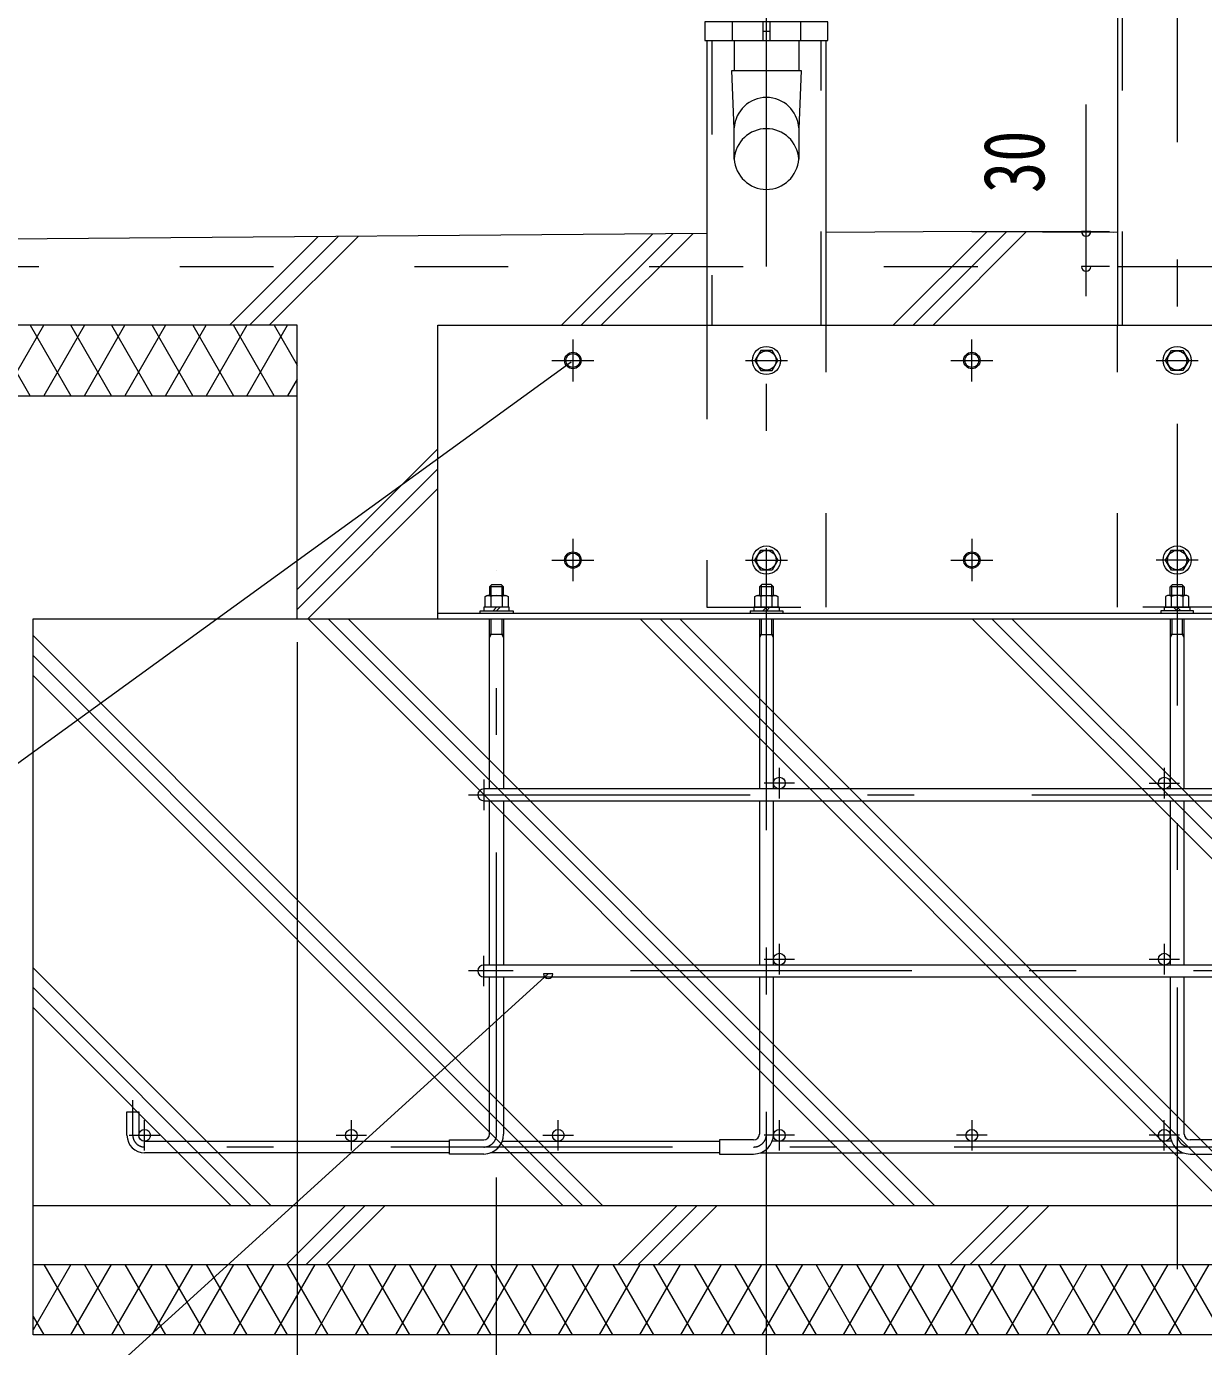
# Model space of a CAD drawing. Units: millimetres, scale not verified. Extents: x -34436 to 34436, y -16161 to 16159.
# Drawn here: x 18967 to 22980, y -1849 to 2649 of the extents above; entities that cross this region are included whole.
import ezdxf
from ezdxf.enums import TextEntityAlignment as Align

# ---------------------------------------------------------------- set-up
doc = ezdxf.new("R2010")
doc.units = ezdxf.units.MM
doc.header["$LTSCALE"] = 80
doc.linetypes.add('USER2', pattern=[10, 4, -6])
doc.linetypes.add('USER3', pattern=[24, 12, -5, 2, -5])
for name, color, linetype, lineweight in [('0-6_2-02BOLD', 7, 'Continuous', 18), ('0-7_2-12HIDDEN', 3, 'USER2', 18), ('0-8_2-22CENTER', 3, 'USER3', 18), ('0-9_2-42THIN', 4, 'Continuous', 18), ('0-A_2-52DIM', 3, 'Continuous', 18), ('0-B_2-62HATCH', 2, 'Continuous', 18)]:
    doc.layers.add(name, color=color, linetype=linetype, lineweight=lineweight)
doc.styles.add('ＭＳ ゴシック', font='')
doc.styles.get('ＭＳ ゴシック').set_extended_font_data('MS Gothic')

msp = doc.modelspace()

# ---------------------------------------------------------------- linework, layer by layer
at = {"layer": '0-6_2-02BOLD'}
for p, q in [((22686.9, 7778.9), (22686.9, 1630.9)), ((21373.68, 2665.28), (21373.68, 2601.29)), ((21477.9, 2665.29), (21477.9, 2601.29)), ((21502.3, 2601.29), (21502.3, 2665.29)), ((21606.47, 2665.28), (21606.47, 2601.29)), ((21477.9, 2633.29), (21502.3, 2633.29)), ((21286.91, 2601.29), (21286.91, 1630.9)), ((21380.07, 2601.29), (21380.07, 2499.42)), ((21600.07, 2601.29), (21600.07, 2499.42)), ((21693.31, 1630.9), (21693.31, 2601.29)), ((22190.1, 1950.9), (22671.91, 1948.5)), ((19890.11, 1630.9), (12290.1, 1630.9)), ((19890.11, 630.9), (19890.11, 1630.9)), ((21514.1, 739.27), (21466.1, 739.27)), ((22914.1, 739.27), (22866.11, 739.27)), ((20550.48, 706.48), (20550.48, 670.1)), ((20589.74, 670.1), (20589.74, 706.48)), ((21470.47, 706.48), (21470.47, 670.1)), ((21509.73, 670.1), (21509.73, 706.48)), ((22870.48, 670.1), (22870.48, 706.48)), ((22909.74, 706.48), (22909.74, 670.1)), ((24010.11, 648.9), (20370.1, 648.9)), ((20514.1, 648.9), (20514.1, 658.1)), ((20546.11, 50.9), (20546.11, 630.9)), ((20558.11, 658.1), (20570.11, 670.1)), ((20582.1, 670.1), (20570.11, 658.1)), ((20594.11, 630.9), (20594.11, 50.9)), ((20613.11, 658.1), (20613.11, 670.1)), ((21434.1, 658.1), (21434.1, 648.9)), ((21466.1, 630.9), (21466.1, 50.9)), ((21490.11, 670.1), (21478.11, 658.1)), ((21490.11, 658.1), (21502.1, 670.1)), ((21514.1, 50.9), (21514.1, 630.9)), ((21533.1, 670.1), (21533.1, 658.1)), ((22847.1, 658.1), (22847.1, 670.1)), ((22866.11, 630.9), (22866.11, 50.9)), ((22878.11, 670.1), (22890.11, 658.1)), ((22902.1, 658.1), (22890.11, 670.1)), ((22914.1, 50.9), (22914.1, 630.9)), ((22946.11, 648.9), (22946.11, 658.1)), ((20594.11, 576.9), (20546.11, 576.9)), ((21466.1, 576.9), (21514.1, 576.9)), ((22914.1, 576.9), (22866.11, 576.9)), ((23854.11, 50.9), (20526.11, 50.9)), ((20526.11, 10.9), (23854.11, 10.9)), ((20546.11, -549.1), (20546.11, 10.9)), ((20594.11, 10.9), (20594.11, -549.1)), ((21466.1, 10.9), (21466.1, -549.1)), ((21514.1, -549.1), (21514.1, 10.9)), ((22866.12, 10.9), (22866.12, -549.1)), ((22914.12, -549.1), (22914.12, 10.9)), ((23854.11, -549.1), (20526.11, -549.1)), ((20526.11, -589.1), (23854.11, -589.1)), ((20546.11, -1125.1), (20546.11, -589.1)), ((20594.11, -589.1), (20594.11, -1125.1)), ((21466.1, -589.1), (21466.1, -1125.1)), ((21514.1, -1125.1), (21514.1, -589.1)), ((22866.11, -589.1), (22866.11, -1125.1)), ((22914.1, -1125.1), (22914.1, -589.1)), ((19350.1, -1049.1), (19350.1, -1129.1)), ((19370.1, -1149.1), (20410.1, -1149.1)), ((20589.73, -1149.1), (21330.1, -1149.1)), ((22870.49, -1149.1), (21509.72, -1149.1)), ((20410.1, -1189.1), (19370.1, -1189.1)), ((21330.1, -1189.1), (20549.08, -1189.1)), ((21469.08, -1189.1), (22911.13, -1189.1)), ((25390.11, -1369.1), (18990.1, -1369.1)), ((18990.1, -1569.1), (25390.11, -1569.1))]:
    msp.add_line(p, q, dxfattribs=at)
for points in [[(21699.69, 2601.29), (21699.69, 2665.28), (21280.5, 2665.28), (21280.5, 2601.29)], [(21470.47, 1544.9), (21450.84, 1510.9), (21470.47, 1476.9), (21509.73, 1476.9), (21529.36, 1510.9), (21509.73, 1544.9)], [(22870.48, 1544.9), (22909.74, 1544.9), (22929.37, 1510.9), (22909.74, 1476.9), (22870.48, 1476.9), (22850.85, 1510.9)], [(21509.73, 796.9), (21470.47, 796.9), (21450.84, 830.9), (21470.47, 864.9), (21509.73, 864.9), (21529.36, 830.9)], [(22870.48, 796.9), (22850.85, 830.9), (22870.48, 864.9), (22909.74, 864.9), (22929.37, 830.9), (22909.74, 796.9)], [(25390.11, 630.9), (25390.11, -1809.1), (18990.1, -1809.1), (18990.1, 630.9)]]:
    msp.add_lwpolyline(points, close=True, dxfattribs=at)
for points in [[(21380.09, 2197.4), (21380.09, 2300.78), (21372.09, 2499.43), (21608.07, 2499.43)], [(21608.07, 2499.43), (21600.08, 2300.78), (21600.08, 2197.4)], [(21286.91, 1943.6), (12290.1, 1870.9), (12290.1, 1390.9), (19890.11, 1390.9)], [(22686.9, 1946.89), (22190.1, 1950.9), (21693.31, 1946.89)], [(20370.1, 630.9), (20370.1, 1630.9), (24010.11, 1630.9), (24010.11, 630.9)], [(20546.11, 739.27), (20554.11, 747.27), (20586.11, 747.27), (20594.11, 739.27)], [(20594.11, 710.1), (20594.11, 739.27), (20546.11, 739.27), (20546.11, 710.1)], [(21514.1, 710.1), (21514.1, 739.27), (21506.11, 747.27), (21474.1, 747.27), (21466.1, 739.27), (21466.1, 710.1)], [(22866.11, 710.1), (22866.11, 739.27), (22874.11, 747.27), (22906.11, 747.27), (22914.1, 739.27), (22914.1, 710.1)], [(20530.85, 670.1), (20530.85, 706.48), (20537.11, 710.1), (20603.11, 710.1), (20609.37, 706.48), (20609.37, 670.1)], [(21450.84, 670.1), (21450.84, 706.48), (21457.1, 710.1), (21523.1, 710.1), (21529.36, 706.48), (21529.36, 670.1)], [(22929.37, 670.1), (22929.37, 706.48), (22923.11, 710.1), (22857.1, 710.1), (22850.85, 706.48), (22850.85, 670.1)], [(20514.1, 658.1), (20626.11, 658.1), (20626.11, 648.9)], [(20613.11, 670.1), (20527.11, 670.1), (20527.11, 658.1)], [(21434.1, 658.1), (21546.11, 658.1), (21546.11, 648.9)], [(21533.1, 670.1), (21447.1, 670.1), (21447.1, 658.1)], [(22946.11, 658.1), (22834.1, 658.1), (22834.1, 648.9)], [(22847.1, 670.1), (22933.11, 670.1), (22933.11, 658.1)], [(19310.1, -1129.1), (19310.1, -1049.1), (19350.1, -1049.1)], [(20526.11, -1193.1), (20410.1, -1193.1), (20410.1, -1145.1), (20526.11, -1145.1)], [(21446.1, -1145.1), (21330.1, -1145.1), (21330.1, -1193.1), (21446.1, -1193.1)], [(22934.11, -1193.1), (23050.11, -1193.1), (23050.11, -1145.1), (22934.11, -1145.1)]]:
    msp.add_lwpolyline(points, dxfattribs=at)
for centre, radius in [((20830.1, 1510.9), 28), ((20830.1, 1510.9), 24), ((21490.11, 1510.9), 48), ((21490.11, 1510.9), 33), ((22190.11, 1510.9), 28), ((22190.11, 1510.9), 24), ((22890.11, 1510.9), 48), ((22890.11, 1510.9), 33), ((20830.1, 830.9), 28), ((20830.1, 830.9), 24), ((21490.11, 830.9), 48), ((21490.11, 830.9), 33), ((22190.11, 830.9), 28), ((22190.11, 830.9), 24), ((22890.11, 830.9), 48), ((22890.11, 830.9), 33), ((21534.1, 70.9), 20), ((22846.12, 70.9), 20), ((21534.1, -529.1), 20), ((22846.12, -529.1), 20), ((19370.1, -1129.1), 20), ((20075.1, -1129.1), 20), ((20780.1, -1129.1), 20), ((21534.1, -1129.1), 20), ((22190.1, -1129.1), 20), ((22846.11, -1129.1), 20)]:
    msp.add_circle(centre, radius, dxfattribs=at)
for centre, radius, start, end in [((21490.1, 2296.86), 110.21, 3.55865, 176.44131), ((21490.1, 2190.57), 110.21, 3.55865, 176.44131), ((21490.1, 2204.25), 110.21, 183.56302, 356.43695), ((20540.66, 694.96), 15.13, 49.57008, 90), ((20570.11, 654.98), 55.12, 69.13591, 110.86404), ((20599.55, 694.96), 15.13, 90, 130.42987), ((21460.66, 694.96), 15.13, 49.57008, 90), ((21490.11, 654.98), 55.12, 69.13591, 110.86404), ((21519.55, 694.96), 15.13, 90, 130.42987), ((22860.65, 694.96), 15.13, 49.5701, 90), ((22890.11, 654.98), 55.12, 69.13593, 110.86406), ((22919.55, 694.96), 15.13, 90, 130.42989), ((20526.11, 30.9), 20, 90, 270), ((20526.11, -569.1), 20, 90, 270), ((19370.1, -1129.1), 60, 180, 270), ((20526.11, -1125.1), 68, 270, 0), ((20526.11, -1125.1), 20, 270, 0), ((21446.1, -1125.1), 68, 270, 0), ((21446.1, -1125.1), 20, 270, 0), ((22934.11, -1125.1), 68, 180, 270), ((22934.11, -1125.1), 20, 180, 270)]:
    msp.add_arc(centre, radius, start, end, dxfattribs=at)
at = {"layer": '0-7_2-12HIDDEN'}
for p, q in [((22703.71, 1630.9), (22703.71, 7778.9)), ((21303.7, 2601.29), (21303.7, 1630.9)), ((21676.5, 1630.9), (21676.5, 2601.29)), ((12290.1, 1830.9), (32090.11, 1830.9))]:
    msp.add_line(p, q, dxfattribs=at)
for points in [[(21286.91, 1630.9), (21286.91, 670.9), (21693.31, 670.9), (21693.31, 1630.9)], [(23093.3, 1630.9), (23093.3, 670.9), (22686.9, 670.9), (22686.9, 1630.9)]]:
    msp.add_lwpolyline(points, dxfattribs=at)
at = {"layer": '0-8_2-22CENTER'}
for p, q in [((21490.11, -2009.1), (21490.11, 10894.9)), ((22890.11, 10894.9), (22890.11, -2009.1)), ((20830.1, 1582.9), (20830.1, 1438.9)), ((22190.11, 1438.9), (22190.11, 1582.9)), ((20758.1, 1510.9), (20902.1, 1510.9)), ((21418.11, 1510.9), (21562.11, 1510.9)), ((22118.11, 1510.9), (22262.11, 1510.9)), ((22818.1, 1510.9), (22962.1, 1510.9)), ((20830.1, 902.9), (20830.1, 758.9)), ((22190.11, 902.9), (22190.11, 758.9)), ((20758.1, 830.9), (20902.1, 830.9)), ((21418.11, 830.9), (21562.11, 830.9)), ((22118.11, 830.9), (22262.11, 830.9)), ((22962.1, 830.9), (22818.1, 830.9)), ((20570.11, -1125.1), (20570.11, 795.27)), ((21534.1, 18.9), (21534.1, 122.9)), ((22846.12, 122.9), (22846.12, 18.9)), ((20526.11, 82.9), (20526.11, -21.1)), ((21586.1, 70.9), (21482.1, 70.9)), ((22794.12, 70.9), (22898.12, 70.9)), ((20474.11, 30.9), (23906.11, 30.9)), ((21534.1, -581.1), (21534.1, -477.1)), ((22846.12, -477.1), (22846.12, -581.1)), ((20526.11, -621.1), (20526.11, -517.1)), ((21482.1, -529.1), (21586.1, -529.1)), ((22794.12, -529.1), (22898.12, -529.1)), ((23906.11, -569.1), (20474.11, -569.1)), ((19330.1, -1129.1), (19330.1, -1009.1)), ((19370.1, -1181.1), (19370.1, -1077.1)), ((20075.1, -1181.1), (20075.1, -1077.1)), ((20780.1, -1181.1), (20780.1, -1077.1)), ((21534.1, -1181.1), (21534.1, -1077.1)), ((22190.1, -1077.1), (22190.1, -1181.1)), ((22846.11, -1181.1), (22846.11, -1077.1)), ((19318.11, -1129.1), (19422.11, -1129.1)), ((25010.11, -1169.1), (19370.1, -1169.1)), ((20023.11, -1129.1), (20127.11, -1129.1)), ((20728.1, -1129.1), (20832.1, -1129.1)), ((21586.11, -1129.1), (21482.1, -1129.1)), ((22242.1, -1129.1), (22138.1, -1129.1)), ((22898.11, -1129.1), (22794.1, -1129.1))]:
    msp.add_line(p, q, dxfattribs=at)
for centre, radius, start, end in [((19370.1, -1129.1), 40, 180, 270), ((20526.11, -1125.1), 44, 270, 0), ((21446.1, -1125.1), 44, 270, 0), ((22934.11, -1125.1), 44, 180, 270)]:
    msp.add_arc(centre, radius, start, end, dxfattribs=at)
at = {"layer": '0-9_2-42THIN'}
for p, q in [((20552.11, 710.1), (20552.11, 745.27)), ((20588.1, 745.27), (20588.1, 710.1)), ((21472.11, 745.27), (21472.11, 710.1)), ((21508.1, 710.1), (21508.1, 745.27)), ((22872.11, 710.1), (22872.11, 745.27)), ((22908.1, 745.27), (22908.1, 710.1))]:
    msp.add_line(p, q, dxfattribs=at)
for points in [[(20546.11, 566.51), (20552.11, 576.9), (20552.11, 630.9)], [(20588.1, 630.9), (20588.1, 576.9), (20594.11, 566.51)], [(21472.11, 630.9), (21472.11, 576.9), (21466.1, 566.51)], [(21514.1, 566.51), (21508.1, 576.9), (21508.1, 630.9)], [(22872.11, 630.9), (22872.11, 576.9), (22866.11, 566.51)], [(22914.1, 566.51), (22908.1, 576.9), (22908.1, 630.9)]]:
    msp.add_lwpolyline(points, dxfattribs=at)
at = {"layer": '0-A_2-52DIM'}
for p, q in [((22579.75, 1730.46), (22579.75, 2382.9)), ((22292.65, 1950.9), (22659.76, 1950.9)), ((22595.75, 1950.9), (22563.75, 1950.9)), ((22595.75, 1830.9), (22563.75, 1830.9)), ((22659.76, 1830.9), (22579.75, 1830.9)), ((19890.11, 550.9), (19890.11, -3009.1)), ((20761.96, -579.24), (20729.96, -579.24)), ((20570.11, -2449.1), (20570.11, -1273.1))]:
    msp.add_line(p, q, dxfattribs=at)
for points in [[(15985.51, -202.53), (18465.51, -202.53), (20824.84, 1506.05)], [(20745.96, -579.23), (18465.51, -2649.1), (15745.52, -2649.1)]]:
    msp.add_lwpolyline(points, dxfattribs=at)
for centre in [(22579.75, 1950.9), (22579.75, 1830.9), (20745.96, -579.24)]:
    msp.add_arc(centre, 16, 180, 0, dxfattribs=at)
at = {"layer": '0-B_2-62HATCH'}
for p, q in [((20790.86, 1630.9), (21101.86, 1941.9)), ((21170.32, 1942.47), (20858.74, 1630.9)), ((20926.62, 1630.9), (21238.76, 1943.04)), ((22241.97, 1950.64), (21922.22, 1630.9)), ((21990.11, 1630.9), (22309.52, 1950.3)), ((22377.06, 1949.97), (22057.99, 1630.9)), ((19659.49, 1630.9), (19961.06, 1932.48)), ((20029.52, 1933.04), (19727.37, 1630.9)), ((19795.25, 1630.9), (20097.96, 1933.61)), ((18980.03, 1390.9), (18841.46, 1630.9)), ((18887.65, 1390.9), (19026.22, 1630.9)), ((18980.03, 1630.9), (19118.6, 1390.9)), ((19164.78, 1630.9), (19026.22, 1390.9)), ((19257.16, 1390.9), (19118.6, 1630.9)), ((19164.78, 1390.9), (19303.34, 1630.9)), ((19257.16, 1630.9), (19395.72, 1390.9)), ((19441.91, 1630.9), (19303.34, 1390.9)), ((19534.29, 1390.9), (19395.72, 1630.9)), ((19441.91, 1390.9), (19580.47, 1630.9)), ((19534.29, 1630.9), (19672.85, 1390.9)), ((19719.04, 1630.9), (19580.47, 1390.9)), ((19811.41, 1390.9), (19672.85, 1630.9)), ((19719.04, 1390.9), (19857.6, 1630.9)), ((19811.41, 1630.9), (19890.11, 1494.6)), ((19890.11, 1447.2), (19857.6, 1390.9)), ((20370.1, 1210.14), (19890.11, 730.15)), ((19890.11, 662.26), (20370.1, 1142.26)), ((20370.1, 1074.37), (19926.62, 630.9)), ((19928.11, 630.9), (21928.11, -1369.1)), ((21995.99, -1369.1), (19995.99, 630.9)), ((20063.87, 630.9), (22063.87, -1369.1)), ((23059.48, -1369.1), (21059.48, 630.9)), ((21127.36, 630.9), (23127.36, -1369.1)), ((23195.25, -1369.1), (21195.24, 630.9)), ((22190.85, 630.9), (24190.85, -1369.1)), ((24258.74, -1369.1), (22258.73, 630.9)), ((22326.61, 630.9), (24326.61, -1369.1)), ((20932.51, -1369.1), (18990.1, 573.3)), ((18990.1, 505.42), (20864.62, -1369.1)), ((20796.74, -1369.1), (18990.1, 437.53)), ((19801.13, -1369.1), (18990.1, -558.08)), ((18990.1, -625.95), (19733.25, -1369.1)), ((19665.37, -1369.1), (18990.1, -693.84)), ((19853.6, -1569.1), (20053.6, -1369.1)), ((20121.48, -1369.1), (19921.48, -1569.1)), ((19989.36, -1569.1), (20189.36, -1369.1)), ((21184.97, -1369.1), (20984.97, -1569.1)), ((21252.85, -1369.1), (21052.85, -1569.1)), ((21120.73, -1569.1), (21320.73, -1369.1)), ((22316.34, -1369.1), (22116.34, -1569.1)), ((22184.22, -1569.1), (22384.22, -1369.1)), ((22252.1, -1569.1), (22452.1, -1369.1)), ((19118.6, -1569.1), (18990.1, -1791.66)), ((19026.22, -1569.1), (19164.78, -1809.11)), ((19118.59, -1809.1), (19257.16, -1569.1)), ((19303.35, -1809.1), (19164.78, -1569.1)), ((19395.72, -1569.1), (19257.15, -1809.1)), ((19303.34, -1569.1), (19441.91, -1809.1)), ((19395.72, -1809.1), (19534.29, -1569.1)), ((19580.47, -1809.1), (19441.91, -1569.1)), ((19672.85, -1569.1), (19534.29, -1809.1)), ((19580.47, -1569.1), (19719.04, -1809.1)), ((19672.85, -1809.1), (19811.41, -1569.1)), ((19857.6, -1809.1), (19719.04, -1569.1)), ((19949.98, -1569.1), (19811.41, -1809.1)), ((19996.16, -1809.1), (19857.6, -1569.1)), ((20088.54, -1569.1), (19949.98, -1809.1)), ((20134.73, -1809.1), (19996.16, -1569.1)), ((20227.1, -1569.1), (20088.54, -1809.1)), ((20134.73, -1569.1), (20273.3, -1809.1)), ((20227.1, -1809.1), (20365.67, -1569.1)), ((20411.86, -1809.1), (20273.3, -1569.1)), ((20504.23, -1569.1), (20365.67, -1809.1)), ((20411.86, -1569.1), (20550.42, -1809.1)), ((20504.23, -1809.1), (20642.8, -1569.1)), ((20688.98, -1809.1), (20550.42, -1569.1)), ((20781.36, -1569.1), (20642.79, -1809.1)), ((20688.98, -1569.1), (20827.55, -1809.1)), ((20781.36, -1809.1), (20919.92, -1569.1)), ((20966.11, -1809.1), (20827.55, -1569.1)), ((21058.49, -1569.1), (20919.92, -1809.1)), ((20966.11, -1569.1), (21104.68, -1809.1)), ((21058.49, -1809.1), (21197.05, -1569.1)), ((21243.24, -1809.1), (21104.68, -1569.1)), ((21335.62, -1569.1), (21197.05, -1809.1)), ((21243.24, -1569.1), (21381.81, -1809.1)), ((21335.61, -1809.1), (21474.18, -1569.1)), ((21520.37, -1809.1), (21381.81, -1569.1)), ((21612.74, -1569.1), (21474.18, -1809.1)), ((21520.37, -1569.1), (21658.94, -1809.1)), ((21612.74, -1809.1), (21751.31, -1569.1)), ((21797.5, -1809.1), (21658.93, -1569.1)), ((21889.87, -1569.1), (21751.31, -1809.1)), ((21797.5, -1569.1), (21936.06, -1809.1)), ((21889.87, -1809.1), (22028.44, -1569.1)), ((22074.63, -1809.1), (21936.06, -1569.1)), ((22167, -1569.1), (22028.44, -1809.1)), ((22074.63, -1569.1), (22213.19, -1809.1)), ((22167, -1809.1), (22305.57, -1569.1)), ((22351.76, -1809.1), (22213.19, -1569.1)), ((22444.13, -1569.1), (22305.57, -1809.1)), ((22351.75, -1569.1), (22490.32, -1809.1)), ((22444.13, -1809.1), (22582.69, -1569.1)), ((22628.88, -1809.1), (22490.32, -1569.1)), ((22721.26, -1569.1), (22582.69, -1809.1)), ((22628.88, -1569.1), (22767.45, -1809.1)), ((22721.26, -1809.1), (22859.82, -1569.1)), ((22906.01, -1809.1), (22767.44, -1569.1)), ((22998.38, -1569.1), (22859.82, -1809.1)), ((22906.01, -1569.1), (23044.57, -1809.1)), ((18990.1, -1746.55), (19026.22, -1809.11))]:
    msp.add_line(p, q, dxfattribs=at)

# ---------------------------------------------------------------- texts
at = {"layer": '0-A_2-52DIM', "color": 7, "style": 'ＭＳ ゴシック', "width": 0.75}
msp.add_text('30', height=208.4, rotation=90, dxfattribs=at).set_placement((22499.75, 2081.59), align=Align.BOTTOM_LEFT)

doc.saveas('drawing.dxf')
